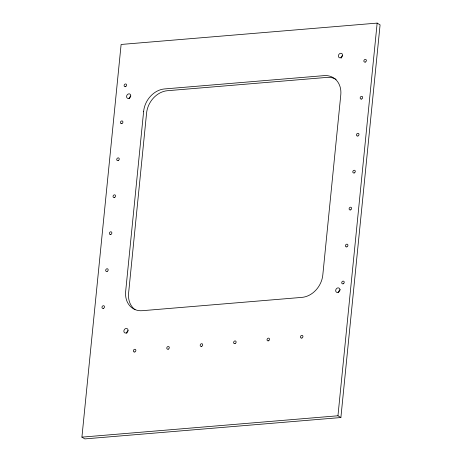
<?xml version="1.0" encoding="UTF-8"?>
<svg xmlns="http://www.w3.org/2000/svg" width="462" height="462" viewBox="0 0 462 462"><rect width="100%" height="100%" fill="white"/><g stroke="black" fill="none" stroke-linecap="round" stroke-linejoin="round"><path stroke-width="0.69" d="M81.918 437.139L121.113 44.462L377.154 23.1L380.082 24.861L340.887 417.538L84.846 438.9L81.918 437.139L337.959 415.777L340.887 417.538M337.959 415.777L377.154 23.1M336.117 79.395A21.87 17.718 -59 0 0 326.998 77.397L167.446 90.708A21.87 17.718 -59 0 0 146.575 113.063L128.592 293.231A21.87 17.718 -59 0 0 135.089 309.725M126.813 333.275A2.431 1.969 -59 0 1 128.043 330.596M129.516 98.683A2.431 1.969 -59 0 1 130.752 96.004M338.623 292.105A2.431 1.969 -59 0 1 340.396 289.749M341.343 58.102A2.431 1.969 -59 0 1 342.573 55.423M143.642 111.302L125.658 291.47A21.87 17.718 -59 0 0 142.383 310.689L301.934 297.378A21.87 17.718 -59 0 0 322.805 275.023L340.789 94.854A21.87 17.718 -59 0 0 324.07 75.629L164.512 88.941A21.87 17.718 -59 0 0 143.642 111.302M235.048 343.607A1.455 1.184 -59 0 0 235.839 341.239A1.455 1.184 -59 0 0 233.685 342.036A1.455 1.184 -59 0 0 235.048 343.607M134.806 351.963A1.455 1.184 -59 0 0 135.597 349.595A1.455 1.184 -59 0 0 133.443 350.392A1.455 1.184 -59 0 0 134.806 351.963M268.462 340.817A1.455 1.184 -59 0 0 269.254 338.455A1.455 1.184 -59 0 0 267.1 339.252A1.455 1.184 -59 0 0 268.462 340.817M201.634 346.39A1.455 1.184 -59 0 0 202.425 344.023A1.455 1.184 -59 0 0 200.271 344.819A1.455 1.184 -59 0 0 201.634 346.39M168.22 349.174A1.455 1.184 -59 0 0 169.011 346.812A1.455 1.184 -59 0 0 166.857 347.603A1.455 1.184 -59 0 0 168.22 349.174M301.877 338.034A1.455 1.184 -59 0 0 302.668 335.672A1.455 1.184 -59 0 0 300.514 336.463A1.455 1.184 -59 0 0 301.877 338.034M350.543 209.898A1.455 1.184 -59 0 0 351.339 207.53A1.455 1.184 -59 0 0 349.18 208.327A1.455 1.184 -59 0 0 350.543 209.898M365.298 62.064A1.455 1.184 -59 0 0 366.095 59.702A1.455 1.184 -59 0 0 363.935 60.499A1.455 1.184 -59 0 0 365.298 62.064M354.233 172.938A1.455 1.184 -59 0 0 355.024 170.576A1.455 1.184 -59 0 0 352.87 171.373A1.455 1.184 -59 0 0 354.233 172.938M346.852 246.858A1.455 1.184 -59 0 0 347.649 244.49A1.455 1.184 -59 0 0 345.489 245.287A1.455 1.184 -59 0 0 346.852 246.858M361.613 99.024A1.455 1.184 -59 0 0 362.404 96.656A1.455 1.184 -59 0 0 360.244 97.453A1.455 1.184 -59 0 0 361.613 99.024M357.923 135.984A1.455 1.184 -59 0 0 358.714 133.616A1.455 1.184 -59 0 0 356.554 134.413A1.455 1.184 -59 0 0 357.923 135.984M343.168 283.812A1.455 1.184 -59 0 0 343.959 281.45A1.455 1.184 -59 0 0 341.799 282.242A1.455 1.184 -59 0 0 343.168 283.812M110.799 234.482A1.455 1.184 -59 0 0 111.59 232.115A1.455 1.184 -59 0 0 109.43 232.912A1.455 1.184 -59 0 0 110.799 234.482M125.554 86.648A1.455 1.184 -59 0 0 126.345 84.286A1.455 1.184 -59 0 0 124.186 85.077A1.455 1.184 -59 0 0 125.554 86.648M114.484 197.522A1.455 1.184 -59 0 0 115.281 195.155A1.455 1.184 -59 0 0 113.121 195.952A1.455 1.184 -59 0 0 114.484 197.522M107.109 271.437A1.455 1.184 -59 0 0 107.9 269.075A1.455 1.184 -59 0 0 105.746 269.872A1.455 1.184 -59 0 0 107.109 271.437M121.864 123.608A1.455 1.184 -59 0 0 122.655 121.24A1.455 1.184 -59 0 0 120.501 122.037A1.455 1.184 -59 0 0 121.864 123.608M118.174 160.562A1.455 1.184 -59 0 0 118.971 158.2A1.455 1.184 -59 0 0 116.811 158.997A1.455 1.184 -59 0 0 118.174 160.562M103.419 308.397A1.455 1.184 -59 0 0 104.21 306.029A1.455 1.184 -59 0 0 102.056 306.826A1.455 1.184 -59 0 0 103.419 308.397M338.097 292.354A2.431 1.969 -59 0 0 339.42 288.415A2.431 1.969 -59 0 0 335.822 289.743A2.431 1.969 -59 0 0 338.097 292.354M128.985 98.337A2.431 1.969 -59 0 0 130.307 94.398A2.431 1.969 -59 0 0 126.709 95.721A2.431 1.969 -59 0 0 128.985 98.337M126.276 332.935A2.431 1.969 -59 0 0 127.599 328.99A2.431 1.969 -59 0 0 124.001 330.318A2.431 1.969 -59 0 0 126.276 332.935M340.806 57.762A2.431 1.969 -59 0 0 342.128 53.817A2.431 1.969 -59 0 0 338.531 55.145A2.431 1.969 -59 0 0 340.806 57.762"/></g></svg>
